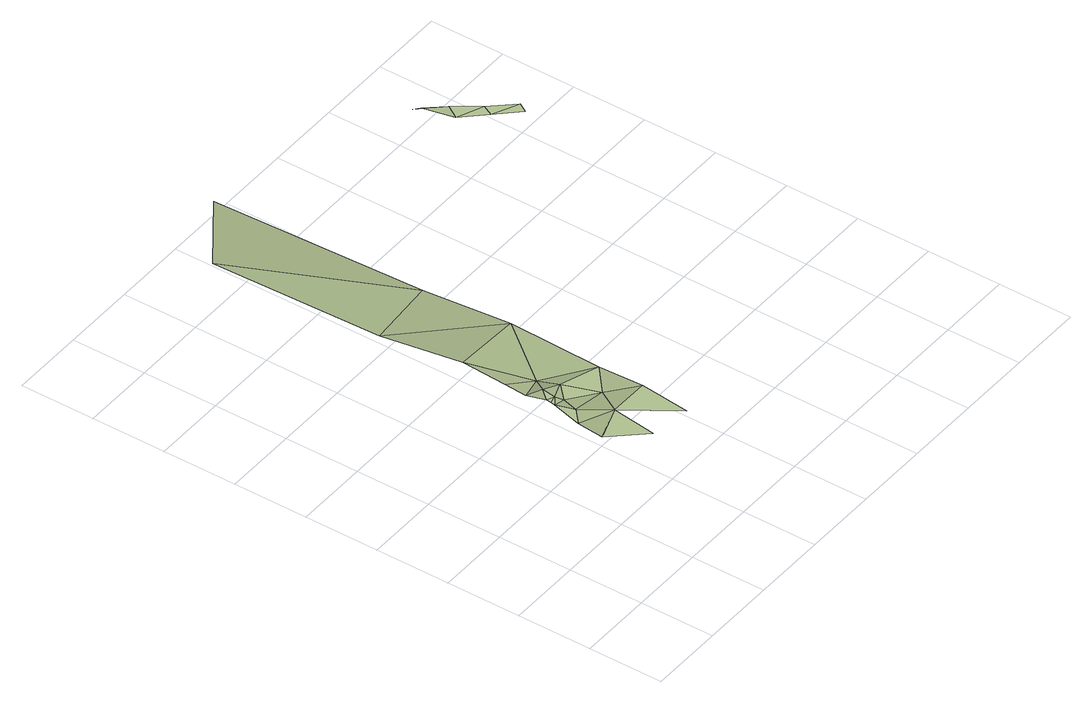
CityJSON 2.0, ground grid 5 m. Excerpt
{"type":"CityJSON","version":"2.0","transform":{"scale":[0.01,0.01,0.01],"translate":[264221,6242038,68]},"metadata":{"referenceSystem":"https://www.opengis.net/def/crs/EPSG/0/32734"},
"CityObjects":{
"terrain1":{"type":"TINRelief","geometry":[{"type":"CompositeSurface","lod":"1","boundaries":[[[0,1,2]],[[3,1,0]],[[2,4,5]],[[1,4,2]],[[6,5,7]],[[8,5,4]],[[7,9,6]],[[8,7,5]],[[10,9,7]],[[9,10,11]],[[1,12,4]],[[12,8,4]],[[13,7,8]],[[7,13,10]],[[10,14,11]],[[15,11,14]],[[16,1,17]],[[13,8,12]],[[16,12,1]],[[14,10,13]],[[14,18,15]],[[19,13,12]],[[19,14,13]],[[16,19,12]],[[18,14,20]],[[14,19,20]],[[20,21,18]],[[21,20,22]],[[21,22,23]],[[23,22,24]],[[25,26,27]],[[26,25,28]],[[28,29,26]],[[29,28,30]],[[30,31,29]],[[31,30,32]]]}]}
},
"vertices":[
[83,331,1070],[331,424,1060],[139,540,1030],[288,122,1060],[233,626,1030],[194,748,1030],[201,778,1030],[251,788,1030],[280,745,1010],[204,809,1030],[265,883,1030],[214,964,980],[461,606,1010],[382,843,1010],[372,1007,960],[224,1118,980],[599,420,1060],[564,85,1060],[244,1427,980],[634,755,1010],[704,1426,960],[283,2044,850],[774,2096,830],[363,3278,730],[941,3687,600],[2755,3533,140],[2925,3464,70],[2785,3616,70],[2892,3388,50],[3065,3313,50],[3029,3243,50],[3204,3161,50],[3166,3097,50]
]}
